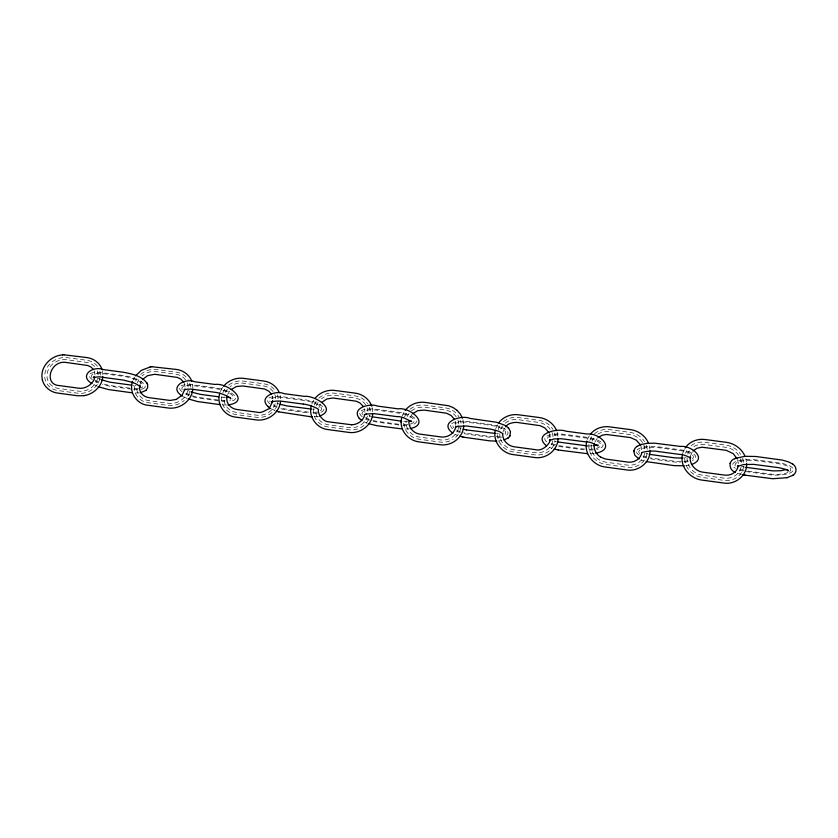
<?xml version="1.0" encoding="UTF-8"?>
<svg xmlns="http://www.w3.org/2000/svg" width="838" height="838" viewBox="0 0 838 838"><rect width="100%" height="100%" fill="white"/><g stroke="black" fill="none" stroke-linecap="round" stroke-linejoin="round"><path stroke-width="0.63" stroke-dasharray="4.19 3.14" d="M455.882 425.578L455.202 420.98M192.897 388.643L192.583 383.961M502.968 431.874L504.392 428.344M690.439 455.841L692.523 451.577M139.831 384.694L141.36 381.112M682.561 453.84L683.609 450.792M318.838 407.561L320.451 404.042M495.719 428.668L497.678 424.321M402.146 416.067L404.22 411.783M311.883 403.916L314.061 399.695M594.812 442.202L597.316 438.253M587.354 439.468L589.564 435.247M227.611 394.478L229.622 391.074M220.384 391.597L221.798 388.759M133.2 379.876L134.635 377.131M409.845 417.691L411.94 414.422M684.248 449.503L683.557 450.896M221.756 388.822L222.657 387.449M689.59 465.038L685.704 465.687M501.763 440.589L498.023 441.06M318.44 416.318L313.726 416.748M685.777 457.768L683.567 458.019M498.369 433.277L496.4 433.414M594.278 453.4L590.329 453.704M407.959 421.179L402.795 421.315M408.839 428.805L405.163 429.035M139.548 392.865L134.782 393.001M592.246 445.806L588.821 445.963M314.638 409.08L312.543 409.122M226.606 405.037L222.688 404.911M135.044 385.47L136.081 385.49M225.464 397.463L220.939 397.118M132.854 385.302L133.975 385.407M129.848 388.183L111.59 385.731A16.341 5.154 14.2 0 1 103.074 383.804M217.932 399.998L200.701 397.683A16.163 5.3 12.8 0 1 192.258 395.756M398.762 424.248L378.619 421.545A16.069 5.51 9.7 0 1 372.575 420.32M747.884 471.071L768.959 473.899A17.284 5.51 2.9 0 0 787.835 472.538M131.618 389.188L112.177 386.58A18.677 5.887 14.2 0 1 102.456 384.37M398.825 425.034L378.724 422.342A18.363 6.295 9.7 0 1 373.172 421.284M744.573 467.08L741.389 466.211M648.162 454.06L646.046 453.452M741.452 474.381L737.67 473.208M556.296 441.605L554.232 440.945M643.668 460.869L641.238 459.978M371.087 416.434L369.076 415.669M461.015 428.469L458.396 427.39M551.687 448.267L549.319 447.314M278.886 403.864L276.886 403.047M367.348 423.232L363.881 421.713M457.297 435.32L454.971 434.304M274.958 410.526L271.512 408.923M97.564 386.37L93.07 384.202M100.675 379.467L97.763 378.106M186.832 398.354L183.396 396.678M189.933 391.419L188.047 390.529M184.13 382.976L185.135 387.25M94.181 370.867L95.04 375.099M640.934 445.847L641.96 450.676M549.288 433.613L550.137 438.295M737.566 459.727L738.351 463.665M364.425 408.776L365.012 412.348M557.165 432.251L558.003 436.881M272.423 396.395L272.884 398.972M372.177 407.687L372.763 412.348M745.851 458.721L746.49 461.958M462.995 419.796L463.697 424.384M280.196 395.536L280.625 398.741M649.408 445.942L649.942 449.168M102.383 370.679L102.938 375.141M313.402 408.934A18.342 17.022 -12.5 0 0 328.423 427.013L348.807 429.768A18.352 17.085 -10.4 0 0 369.946 415.145M314.323 404.995A18.342 17.022 -12.5 0 1 316.209 401.339M318.922 398.165A18.342 17.022 -12.5 0 1 334.718 393.19L354.893 395.861A18.352 17.085 -10.4 0 1 367.536 403.581M369.317 407.184A18.352 17.085 -10.4 0 1 370.134 411.112M367.138 407.876A16.058 14.948 -10.4 0 1 367.851 411.311M367.432 415.994A16.058 14.948 -10.4 0 1 349.195 427.631L328.821 424.876A16.048 14.895 -12.5 0 1 315.601 410.243M365.578 404.712A16.058 14.948 -10.4 0 0 354.526 397.966L334.331 395.285A16.048 14.895 -12.5 0 0 321.436 398.836M316.481 405.623A16.048 14.895 -12.5 0 1 318.126 402.418M369.265 420.152A18.363 6.295 9.7 0 1 365.818 418.78M362.257 416.716A18.363 6.295 9.7 0 1 377.027 409.342L397.746 412.097A18.384 6.316 9.3 0 1 415.187 418.644A18.384 6.316 9.3 0 1 410.369 425.086M406.912 425.442A18.384 6.316 9.3 0 1 402.994 425.421M369.275 419.251A16.069 5.51 9.7 0 1 365.609 417.544M362.393 414.737A16.069 5.51 9.7 0 1 377.131 410.18L397.809 412.935A16.09 5.531 9.3 0 1 412.568 418.183A16.09 5.531 9.3 0 1 410.589 423.913M407.917 424.437A16.09 5.531 9.3 0 1 403.591 424.625M221.808 396.678A18.352 16.718 -20.1 0 0 236.169 414.58L256.334 417.293A18.342 16.791 -18.7 0 0 274.225 410.201M222.845 392.771A18.352 16.718 -20.1 0 1 224.814 389.146M228.701 385.103A18.352 16.718 -20.1 0 1 243.439 381.07L263.394 383.72A18.342 16.791 -18.7 0 1 275.702 391.356M277.357 394.928A18.342 16.791 -18.7 0 1 278.048 398.815M277.965 401.475A18.342 16.791 -18.7 0 1 275.063 409.07M274.78 394.53A16.058 14.686 -18.7 0 1 275.786 399.014M275.231 403.654A16.058 14.686 -18.7 0 1 256.774 415.177L236.63 412.464A16.058 14.634 -20.1 0 1 224.06 396.803M273.073 391.535A16.058 14.686 -18.7 0 0 262.954 385.794L242.989 383.144A16.058 14.634 -20.1 0 0 230.083 386.674M225.453 392.299A16.058 14.634 -20.1 0 1 227.433 389.251M280.856 408.735A18.363 6.191 11.4 0 0 287.78 410.138L307.651 412.799A18.352 6.222 11 0 0 309.033 412.966M276.969 407.509A18.363 6.191 11.4 0 1 273.544 406.053M270.004 403.916A18.363 6.191 11.4 0 1 283.328 396.845L303.806 399.579A18.352 6.222 11 0 1 321.3 405.644A18.352 6.222 11 0 1 320.525 412.359M317.728 412.977A18.352 6.222 11 0 1 311.736 413.176M320.441 410.767A16.058 5.437 11 0 0 304.047 400.428L283.621 397.694A16.069 5.416 11.4 0 0 270.15 401.957M317.131 412.003A16.058 5.437 11 0 1 312.134 412.369M308.635 412.149A16.058 5.437 11 0 1 307.42 412.003L287.507 409.332A16.069 5.416 11.4 0 1 280.269 407.771M276.98 406.619A16.069 5.416 11.4 0 1 273.335 404.827M503.387 447.23A18.593 17.378 10.9 0 0 513.841 452.028L534.717 454.845A18.656 17.389 13.4 0 0 555.06 441.291M501.417 445.167A18.593 17.378 10.9 0 1 497.489 433.581M498.191 429.559A18.593 17.378 10.9 0 1 499.877 425.83M503.47 421.671A18.593 17.378 10.9 0 1 518.167 417.534L538.813 420.267A18.656 17.389 13.4 0 1 552.881 429.318M554.609 433.131A18.656 17.389 13.4 0 1 555.206 435.833M552.766 440.809A16.32 15.22 13.4 0 1 534.969 452.656L514.113 449.849A16.268 15.21 10.9 0 1 499.804 433.717M550.199 429.297A16.32 15.22 13.4 0 0 538.562 422.404L517.905 419.67A16.268 15.21 10.9 0 0 505.031 423.284M551.97 432.523A16.32 15.22 13.4 0 1 553.038 438.431M500.81 429.077A16.268 15.21 10.9 0 1 502.549 425.934M558.653 446.403A18.74 6.39 6.3 0 0 561.481 446.853L582.043 449.618A18.813 6.39 5.9 0 0 583.489 449.786M554.641 445.46A18.74 6.39 6.3 0 1 551.09 444.266M546.732 441.867A18.74 6.39 6.3 0 1 548.178 435.498A18.74 6.39 6.3 0 1 565.409 434.461L586.61 437.289A18.813 6.39 5.9 0 1 602.218 443.166A18.813 6.39 5.9 0 1 596.834 449.388M593.273 449.922A18.813 6.39 5.9 0 1 589.229 450.1M596.195 448.445A16.467 5.594 5.9 0 0 599.757 442.998A16.467 5.594 5.9 0 0 586.317 438.085L565.158 435.257A16.393 5.594 6.3 0 0 547.863 440.819M593.252 449.011A16.467 5.594 5.9 0 1 587.386 449.273M584.861 449.137A16.467 5.594 5.9 0 1 582.326 448.864L561.722 446.099A16.393 5.594 6.3 0 1 558.035 445.46M555.72 444.884A16.393 5.594 6.3 0 1 550.859 443.03M410.295 435.467A18.405 17.252 -1.6 0 0 419.45 439.29L440.076 442.076A18.436 17.284 1.2 0 0 451.357 440.233M408.232 433.571A18.405 17.252 -1.6 0 1 403.78 421.032M404.597 417.052A18.405 17.252 -1.6 0 1 406.378 413.364M410.075 409.237A18.405 17.252 -1.6 0 1 424.793 405.142L445.198 407.844A18.436 17.284 1.2 0 1 458.889 416.8M460.931 427.317A18.436 17.284 1.2 0 1 452.614 439.541M460.481 420.582A18.436 17.284 1.2 0 1 460.994 423.253M458.428 428.176A16.132 15.126 1.2 0 1 440.4 439.919L419.786 437.143A16.111 15.094 -1.6 0 1 406.074 421.168M456.218 416.79A16.132 15.126 1.2 0 0 444.873 409.96L424.457 407.258A16.111 15.094 -1.6 0 0 411.573 410.84M457.883 419.985A16.132 15.126 1.2 0 1 458.784 424.636M407.216 416.57A16.111 15.094 -1.6 0 1 409.038 413.469M464.262 433.644A18.488 6.369 8 0 0 468.463 434.377L488.784 437.101A18.53 6.369 7.6 0 0 493.037 437.499M460.313 432.607A18.488 6.369 8 0 1 456.825 431.319M452.541 428.815A18.488 6.369 8 0 1 451.242 424.248M451.651 423.808A18.488 6.369 8 0 1 469.5 421.671L490.46 424.468A18.53 6.369 7.6 0 1 506.131 429.884A18.53 6.369 7.6 0 1 504.727 436.242M501.889 437.027A18.53 6.369 7.6 0 1 497.112 437.541M505.031 434.252A16.215 5.573 7.6 0 0 490.345 425.275L469.437 422.488A16.173 5.573 8 0 0 453.662 427.799M500.37 436.263A16.215 5.573 7.6 0 1 496.18 436.713M493.833 436.734A16.215 5.573 7.6 0 1 488.889 436.336L468.526 433.602A16.173 5.573 8 0 1 463.655 432.68M460.313 431.696A16.173 5.573 8 0 1 456.605 430.083M684.698 458.637A19.253 17.368 26.7 0 0 702.433 477.461L723.791 480.342A19.347 17.357 27.7 0 0 743.61 466.525M685.547 453.232A19.253 17.368 26.7 0 1 686.647 450.739M691.099 445.627A19.253 17.368 26.7 0 1 704.695 442.286L725.823 445.093A19.347 17.357 27.7 0 1 740.666 454.322M742.646 458.208A19.347 17.357 27.7 0 1 743.652 462.356M741.043 467.227A16.928 15.189 27.7 0 1 723.927 478.121L702.579 475.24A16.844 15.199 26.7 0 1 687.097 457.569M738.687 455.359A16.928 15.189 27.7 0 0 725.698 447.272L704.559 444.465A16.844 15.199 26.7 0 0 692.659 447.387M740.425 458.763A16.928 15.189 27.7 0 1 741.295 462.387M687.799 454.049A16.844 15.199 26.7 0 1 689.37 450.854M745.841 471.574A19.62 6.316 3.2 0 0 747.287 471.784L768.331 474.601A19.745 6.306 2.9 0 0 792.591 471.312A19.745 6.306 2.9 0 0 778.764 462.922L757.06 460.02A19.62 6.316 3.2 0 0 736.476 461.34A19.62 6.316 3.2 0 0 735.429 468.327M743.055 471.04A19.62 6.316 3.2 0 1 739.315 470.024M789.7 471.469A17.284 5.51 2.9 0 0 778.093 463.665L756.431 460.774A17.169 5.531 3.2 0 0 739.263 461.633A17.169 5.531 3.2 0 0 736.298 467.206M744.175 470.422A17.169 5.531 3.2 0 1 739.933 469.186M588.894 444.433A18.886 17.409 20.4 0 0 605.832 464.43L626.939 467.279A18.96 17.399 22.1 0 0 647.03 453.599M589.816 440.453A18.886 17.409 20.4 0 1 591.712 436.828M594.477 433.78A18.886 17.409 20.4 0 1 609.163 429.611L630.04 432.377A18.96 17.399 22.1 0 1 644.485 441.511M646.328 445.366A18.96 17.399 22.1 0 1 647.198 449.472M644.715 453.117A16.592 15.231 22.1 0 1 627.138 465.08L606.052 462.23A16.519 15.231 20.4 0 1 591.219 444.748M642.495 442.537A16.592 15.231 22.1 0 0 629.851 434.534L608.954 431.759A16.519 15.231 20.4 0 0 597.054 434.66M643.657 444.758A16.592 15.231 22.1 0 1 644.914 450.718M592.026 441.259A16.519 15.231 20.4 0 1 593.681 438.085M650.686 458.805A19.106 6.369 4.7 0 0 652.132 459.015L672.924 461.811A19.211 6.369 4.4 0 0 680.288 462.314M646.58 457.967A19.106 6.369 4.7 0 1 642.945 456.857M639.185 455.065A19.106 6.369 4.7 0 1 636.733 450.561M637.027 450.09A19.106 6.369 4.7 0 1 658.888 446.926L680.33 449.786A19.211 6.369 4.4 0 1 692.439 460.491M688.354 461.654A19.211 6.369 4.4 0 1 684.531 462.157M692.293 458.878A16.812 5.573 4.4 0 0 679.859 450.561L658.448 447.702A16.718 5.573 4.7 0 0 642.578 448.519A16.718 5.573 4.7 0 0 640.043 453.955M687.893 460.722A16.812 5.573 4.4 0 1 683.546 461.382M681.095 461.508A16.812 5.573 4.4 0 1 673.375 461.078L652.54 458.281A16.718 5.573 4.7 0 1 650.037 457.883M646.559 457.056A16.718 5.573 4.7 0 1 643.553 456.019M99.848 371.265A18.467 16.132 -26.9 0 1 100.309 375.089M100.057 377.697A18.467 16.132 -26.9 0 1 77.829 393.221L58.115 390.56A18.478 16.058 -27.4 0 1 45.283 371.8A18.478 16.058 -27.4 0 1 67.218 357.69L86.733 360.277A18.467 16.132 -26.9 0 1 98.423 367.756M97.334 370.878A16.152 14.11 -26.9 0 1 98.056 375.277M97.585 378.703A16.152 14.11 -26.9 0 1 78.395 391.137L58.691 388.486A16.173 14.047 -27.4 0 1 47.462 372.072A16.173 14.047 -27.4 0 1 66.663 359.722L86.178 362.32A16.152 14.11 -26.9 0 1 95.815 367.934M98.559 382.956A18.677 5.887 14.2 0 1 95.123 381.363M92.348 379.666A18.677 5.887 14.2 0 1 89.855 374.104M90.284 373.748A18.677 5.887 14.2 0 1 102.519 372.732L122.526 375.403A18.625 5.929 13.9 0 1 144.744 387.585M144.366 387.963A18.625 5.929 13.9 0 1 140.983 389.272M137.914 389.565A18.625 5.929 13.9 0 1 132.97 389.345M98.601 382.107A16.341 5.154 14.2 0 1 94.956 380.18M92.117 377.708A16.341 5.154 14.2 0 1 103.137 373.622L123.113 376.283A16.289 5.185 13.9 0 1 139.433 381.688A16.289 5.185 13.9 0 1 141.297 387.826M138.438 388.549A16.289 5.185 13.9 0 1 133.389 388.591M134.394 386.308A18.405 16.393 -24.5 0 0 148.305 402.722L168.239 405.414A18.394 16.477 -23.7 0 0 184.234 400.428M135.693 381.122A18.405 16.393 -24.5 0 1 136.982 378.692M140.627 374.429A18.405 16.393 -24.5 0 1 156.486 369.537L176.21 372.156A18.394 16.477 -23.7 0 1 188.215 379.708M189.755 383.249A18.394 16.477 -23.7 0 1 190.341 387.104M189.556 392.352A18.394 16.477 -23.7 0 1 186.214 398.375M187.209 382.861A16.09 14.414 -23.7 0 1 188.079 387.303M187.712 390.759A16.09 14.414 -23.7 0 1 168.742 403.308L148.818 400.627A16.1 14.351 -24.5 0 1 136.646 386.276M185.596 379.886A16.09 14.414 -23.7 0 0 175.718 374.209L155.973 371.59A16.1 14.351 -24.5 0 0 142.093 375.874M137.359 382.851A16.1 14.351 -24.5 0 1 138.899 379.604M192.824 396.73A18.467 6.055 12.8 0 0 201.13 398.511L220.792 401.151A18.436 6.086 12.5 0 0 224.794 401.517M188.938 395.4A18.467 6.055 12.8 0 1 185.523 393.881M181.993 391.671A18.467 6.055 12.8 0 1 194.091 384.946L214.339 387.638A18.436 6.086 12.5 0 1 233.823 394.876A18.436 6.086 12.5 0 1 229.497 401.412M190.017 394.96A16.163 5.3 12.8 0 1 185.334 392.666M182.181 389.754A16.163 5.3 12.8 0 1 194.552 385.815L214.758 388.507A16.132 5.332 12.5 0 1 232.66 399.003M230.481 400.093A16.132 5.332 12.5 0 1 229.738 400.281M225.003 400.679A16.132 5.332 12.5 0 1 221.588 400.47"/><path stroke-width="1.26" d="M746.616 463.55C747.402 475.607 734.989 485.139 723.466 482.992L702.014 480.101C690.365 478.781 680.278 467.395 682.226 455.474M690.355 457.202C692.345 459.737 685.536 454.102 679.44 454.385L658.123 451.535M690.166 457.59C689.517 464.65 696.106 471.543 703.166 472.223L724.315 475.073C731.249 476.005 737.388 472.066 738.268 465.561M463.676 426.039C463.215 437.761 451.106 446.57 439.782 444.685L419.063 441.888C409.394 440.798 400.983 432.146 401.13 422.247M401.182 420.812L401.706 417.554M401.13 422.352L401.182 420.707M650.016 450.739C650.361 462.67 638.074 471.972 626.625 469.919L605.424 467.049C593.335 465.813 583.332 453.086 586.841 441.05M633.821 451.232L634.911 455.411L639.09 458.952M502.716 433.822C502.276 439.887 507.838 446.193 514.626 446.853L535.293 449.639C543.003 452.038 550.66 442.412 549.99 440.034M303.314 404.115C309.054 404.387 318.733 408.745 318.513 409.573C317.214 412.558 322.117 421.985 329.261 421.912L351.646 424.772M558.035 438.546C557.982 450.394 545.779 459.413 534.403 457.464L513.443 454.636C501.972 453.452 492.514 441.657 495.321 430.166M787.699 469.563L788.129 470.977L787.804 470.474M230.45 397.746L230.513 398.406M227.957 404.984C252.081 401.58 227.224 382.453 215.01 384.453L194.772 381.761C184.622 377.446 168.176 387.764 182.443 396.123M690.156 457.695L690.271 456.7M140.009 385.983L140.156 386.957L140.009 386.412M409.049 420.404C407.855 426.814 413.207 433.435 420.267 434.157L440.683 436.912C447.366 437.96 454.332 433.623 455.621 427.411M411.301 420.959C413.228 423.798 403.623 415.774 397.17 416.654L374.115 413.637L366.017 414.045M139.632 385.648C138.741 391.755 142.565 396.73 149.195 397.683L170.051 400.449L176.19 399.443M372.701 413.993C371.842 425.589 359.795 434.157 348.524 432.366L328.046 429.59C316.733 428.532 307.881 416.434 311.401 405.383M633.863 450.959L634.974 448.257L637.016 446.329M633.79 451.525L633.895 450.666M102.854 376.723C101.995 385.868 94.359 393.42 85.57 395.368M594.32 443.983C593.325 448.77 595.965 454.186 600.427 456.982M280.521 401.769C279.284 413.26 267.28 421.608 256.051 419.869L235.803 417.135C224.553 416.14 215.995 403.874 219.87 393.053M272.622 401.046L271.962 402.114L272.654 401.842M227.056 396.269C225.537 402.586 230.104 408.63 237.039 409.51L256.994 412.191C262.137 413.972 266.861 408.661 270.559 408.378M192.74 390.141C191.127 401.528 179.164 409.646 167.967 407.98L147.949 405.278C136.783 404.335 128.486 391.995 132.614 381.384M185.009 389.041L182.15 395.18L176.169 399.454M641.803 452.541C640.934 458.826 634.104 463.142 627.494 462.042L605.424 459.035L600.417 456.972M597.84 444.685C599.694 448.644 593.377 441.437 585.825 441.867L560.936 438.693L553.97 438.944L549.466 440.505L550.021 439.657M94.652 377.833C93.091 384.338 85.036 389.314 78.552 388.183L59.027 385.553C43.283 384.433 50.301 359.554 66.495 362.508L87.749 365.494L90.965 367.023L93.353 369.411M738.027 465.635L737.587 466.462L743.379 464.577L753.54 464.357L779.078 467.719L786.526 469.542L780.649 470.747L773.065 470.893L745.726 467.321M734.989 458.585C727.981 460.586 728.735 470.369 735.45 472.244M364.645 415.135C363.325 420.592 357.69 424.698 351.625 424.772M410.149 428.627C430.994 424.217 409.792 406.828 398.26 408.86L377.55 406.105C369.967 402.764 350.619 408.158 359.565 418.707M730.39 462.712L730.076 463.529M184.528 389.419C182.527 390.581 187.754 388.204 193.798 389.471L213.994 392.174C219.828 392.551 228.837 396.322 230.345 398.197L230.733 398.815L230.471 398.249M94.181 377.006L93.531 377.603L94.338 376.702M509.944 435.781L510.478 431.58L508.53 428.134M455.757 426.689L455.495 427.191L457.276 426.479M641.688 452.572C643.05 451.933 652.551 450.184 658.165 451.535M272.507 401.465L272.078 402.062L272.444 401.632M508.498 437.635L509.787 436.053M509.651 436.305L510.08 435.53M364.687 414.454L364.268 414.82L366.237 414.003M94.212 376.953C92.987 378.043 99.135 376.011 102.299 377.247L123.469 380.096L132.048 382.275M685.107 448.079C689.36 441.584 697.604 438.442 705.177 439.531L726.399 442.338C734.203 443.375 741.421 448.477 744.72 455.663M135.526 375.833L141.318 370.375L150.295 366.918M498.547 423.022C503.01 416.853 511.023 413.752 518.502 414.789L539.253 417.534C546.795 418.497 553.75 423.578 556.6 430.68M405.121 410.505C409.688 404.471 417.607 401.381 425.065 402.408L448.697 405.77L453.19 407.624L457.15 410.431M590.518 434C595.043 428.48 602.564 425.893 609.561 426.856L630.553 429.643C638.2 430.638 645.26 435.708 648.34 442.831M314.983 398.427C319.645 392.53 327.501 389.461 334.928 390.456L355.207 393.148C362.561 394.038 369.338 399.15 371.737 406.221M146.179 390.162L147.677 387.544L147.561 384.527M223.61 386.203C228.365 380.421 236.169 377.372 243.586 378.357L263.635 381.007C270.402 381.845 276.718 386.287 279.284 392.666M142.544 379.499L147.572 375.686L154.674 374.282L177.321 377.404L180.746 379.027L183.763 382.264M505.503 426.825L506.183 426.102L504.109 424.971L496.672 422.289L469.95 418.403C460.806 414.339 437.928 422.656 452.918 433.183M321.708 402.45L326.778 399.003L332.958 397.998L356.171 401.203L359.858 402.9L363.2 406.262M140.522 392.729L145.948 390.382M145.76 390.571L146.378 389.963M693.089 450.928L697.007 448.236L702.024 447.209L726.326 450.331L733.24 453.683L737.189 458.815M412.579 413.752L417.869 410.63L424.196 410.096L446.581 413.228L451.158 415.543L454.364 419.189M504.015 440.034L508.195 437.907M507.985 438.085L508.708 437.457M793.157 475.104C797.367 472.611 796.729 466.242 792.612 464.011M231.047 389.586L236.484 386.496L242.779 385.962L264.578 389.01L268.799 391.168L271.282 393.933M598.039 437.562L602.302 435.173L606.44 434.493L630.49 437.583L636.398 440.222L640.515 444.978M786.872 477.733L792.738 475.397M792.507 475.555L793.387 474.937M636.786 446.476L641.018 444.486M62.599 354.883C50.542 355.563 39.365 367.578 42.392 379.876M735.659 458.292L744.898 456.322L755.729 456.48L781.948 460.031L788.558 461.874L792.842 464.168M734.758 458.69L735.89 458.197M146.954 383.113C141.612 375.78 131.681 373.811 123.27 372.24L103.273 369.579C93.186 365.399 78.343 375.686 91.95 383.532M595.661 453.201C616.433 449.472 600.301 432.743 586.967 433.99L565.776 431.161C557.396 427.663 532.078 434.053 546.407 445.722M691.696 464.441C708.183 458.543 690.763 445.072 680.613 446.455L654.593 443.176L647.25 443.312L640.798 444.549M596.53 444.978L593.304 445.68M319.624 416.057C338.227 409.091 313.695 395.023 304.404 396.364L283.935 393.64C275.953 389.743 257.79 397.055 268.024 406.566M409.499 420.927L410.274 420.728M457.056 426.532L458.093 426.291M745.59 475.23L772.688 478.728L787.081 477.691M42.35 379.74C43.943 386.936 50.584 392.247 57.77 393.095L77.567 395.766L84.051 395.672M83.978 395.683L85.633 395.358M457.894 426.333L466.441 425.987L491.11 429.224L498.83 431.256L502.863 433.623M228.826 397.264L226.49 397.453M151.825 366.73L176.399 369.443C183.103 370.26 189.378 374.722 191.766 381.133M150.243 366.929L151.888 366.719M684.363 465.813L674.129 465.635L646.192 461.581M64.086 354.809L86.848 357.575C93.51 358.371 99.764 362.854 101.964 369.296M62.515 354.893L64.18 354.809M682.394 458.103L674.915 457.883L649.293 454.322M496.725 441.123L489.727 440.851L463.707 437.206M495.279 433.435L466.546 429.936M587.501 453.704L558.202 449.996M312.448 416.748L309.693 416.601M587.616 445.952L557.396 441.898M311.432 409.08L286.91 405.927L279.944 404.23M402.397 428.962L376.712 425.662L368.573 423.672M401.632 421.242L372.156 416.779M309.788 416.612L278.761 411.846M132.058 392.792L108.511 389.565L98.936 386.905M131.66 385.155L109.967 382.191L101.649 379.855M303.356 404.115L282.961 401.392C278.687 400.501 272.748 401.444 272.622 401.716L269.469 407.813L267.825 406.409M218.571 396.793L200.188 394.321L191.923 392.205M219.996 404.628L197.548 401.538L188.047 398.846M742.772 474.696L744.27 474.999M744.154 474.978L745.684 475.251M466.577 429.936L463.131 429.14M558.265 450.006L554.148 449.042M459.716 436.158L462.419 436.902M462.335 436.881L463.77 437.216M276.173 410.987L277.535 411.458M277.441 411.427L278.834 411.867M131.964 382.243L133.19 382.694M190.949 391.838L192.017 392.236M133.085 382.662C136.741 383.605 140.637 387.156 140.03 386.569M786.316 469.699L787.877 470.642M361.848 420.529L359.209 418.33M508.718 428.333C501.931 424.583 514.427 421.692 517.612 422.52L540.259 425.694L544.972 428.029L548.88 432.691M457.098 410.39L460.272 413.993L462.482 418.225M147.132 383.448L147.645 384.789M146.828 382.872L147.268 383.699M272.622 401.203L272.36 401.79L272.622 401.203M641.625 452.73L641.583 452.834M737.911 466.117L737.482 466.494L737.901 466.158M140.061 386.768L139.967 386.14L140.061 386.768"/></g></svg>
